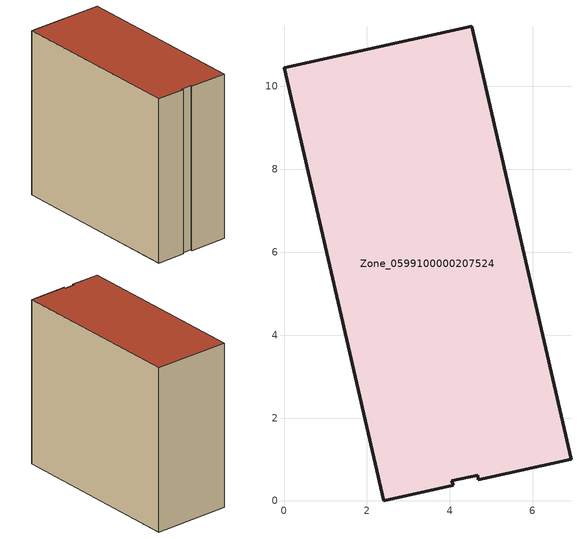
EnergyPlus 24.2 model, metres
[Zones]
Zone_0599100000207524
 floor ground (C_G): 2.41,0 0,10.45 4.53,11.46 6.92,1.01 4.69,0.51 4.67,0.62 4.05,0.48 4.08,0.37 z0
 wall outside (C_F): 0,10.45 2.41,0 4.08,0.37 4.05,0.48 4.67,0.62 4.69,0.51 6.92,1.01 4.53,11.46 0,10.45 z0:10.04
 roof outside (C_R): 4.67,0.62 4.69,0.51 6.92,1.01 4.53,11.46 0,10.45 2.41,0 4.08,0.37 4.05,0.48 z10.04
[BUILDING]
Pand.0599100000207524: North Axis=0; Terrain=City; Loads Convergence Tolerance Value=0.04; Temperature Convergence Tolerance Value=0.4; Solar Distribution=FullExterior; Maximum Number of Warmup Days=25; Minimum Number of Warmup Days=1
[Site:Location]
Rotterdam.The.Hague.AP_ZH_NLD Design_Conditions: Latitude=51.96; Longitude=4.45; Time Zone=1; Elevation=-4.5
[SITE:GROUNDTEMPERATURE:BUILDINGSURFACE]
18, 18, 18, 18, 18, 18, 18, 18, 18, 18, 18, 18
[MATERIAL] Thermal Absorptance=0.9; Solar Absorptance=0.7; Visible Absorptance=0.7
Name | Roughness | Thickness | Conductivity | Density | Specific Heat
G.TI.1946 | MediumSmooth | 0.15 | 1 | 540 | 1210
F.TI.1946 | Rough | 0.3 | 0.857143 | 1920 | 840
R.TI.1946 | MediumRough | 0.2 | 0.1 | 1500 | 1000
[CONSTRUCTION]
C_G: G.TI.1946
C_F: F.TI.1946
C_R: R.TI.1946
[ZONE]
Zone_0599100000207524: Type=1; Multiplier=1; Ceiling Height=Autocalculate; Volume=Autocalculate; Floor Area=autocalculate; Part of Total Floor Area=Yes
[ZONEINFILTRATION:DESIGNFLOWRATE]
Infil_Zone_0599100000207524: Zone or ZoneList or Space or SpaceList=Zone_0599100000207524; Schedule=AlwaysOn; Design Flow Rate Calculation Method=Flow/Area; Flow Rate per Floor Area=0.003; Constant Term Coefficient=1; Temperature Term Coefficient=0; Velocity Term Coefficient=0; Velocity Squared Term Coefficient=0
[HVACTEMPLATE:ZONE:IDEALLOADSAIRSYSTEM]
Zone_0599100000207524: Maximum Heating Supply Air Temperature=50; Minimum Cooling Supply Air Temperature=13; Maximum Heating Supply Air Humidity Ratio=0.0156; Minimum Cooling Supply Air Humidity Ratio=0.0077; Heating Limit=NoLimit; Cooling Limit=NoLimit; Dehumidification Control Type=ConstantSensibleHeatRatio; Cooling Sensible Heat Ratio=0.7; Dehumidification Setpoint=60; Humidification Control Type=None; Humidification Setpoint=30; Outdoor Air Method=None; Outdoor Air Flow Rate per Person=0.00944; Outdoor Air Flow Rate per Zone Floor Area=0; Outdoor Air Flow Rate per Zone=0; Demand Controlled Ventilation Type=None; Outdoor Air Economizer Type=NoEconomizer; Heat Recovery Type=None; Sensible Heat Recovery Effectiveness=0.7; Latent Heat Recovery Effectiveness=0.65
[ZONECONTROL:THERMOSTAT]
ThermostatControl_Zone_0599100000207524: Zone or ZoneList=Zone_0599100000207524; Control Type Schedule=DualSetpointControlType; Control 1=Thermostat_Zone_0599100000207524; Temperature Difference Between Cutout And Setpoint=0
[THERMOSTATSETPOINT:DUALSETPOINT]
Thermostat_Zone_0599100000207524: Heating Setpoint Temperature Schedule=HeatingSetpoint_Zone_0599100000207524; Cooling Setpoint Temperature Schedule=CoolingSetpoint_Zone_0599100000207524
[SCHEDULE:COMPACT]
HeatingSetpoint_Zone_0599100000207524: Through: 12/31, For: AllDays, Until: 24:00, 21
CoolingSetpoint_Zone_0599100000207524: Through: 12/31, For: AllDays, Until: 24:00, 24
DualSetpointControlType: Through: 12/31, For: AllDays, Until: 24:00, 4
AlwaysOn: Through: 12/31, For: AllDays, Until: 24:00, 1
